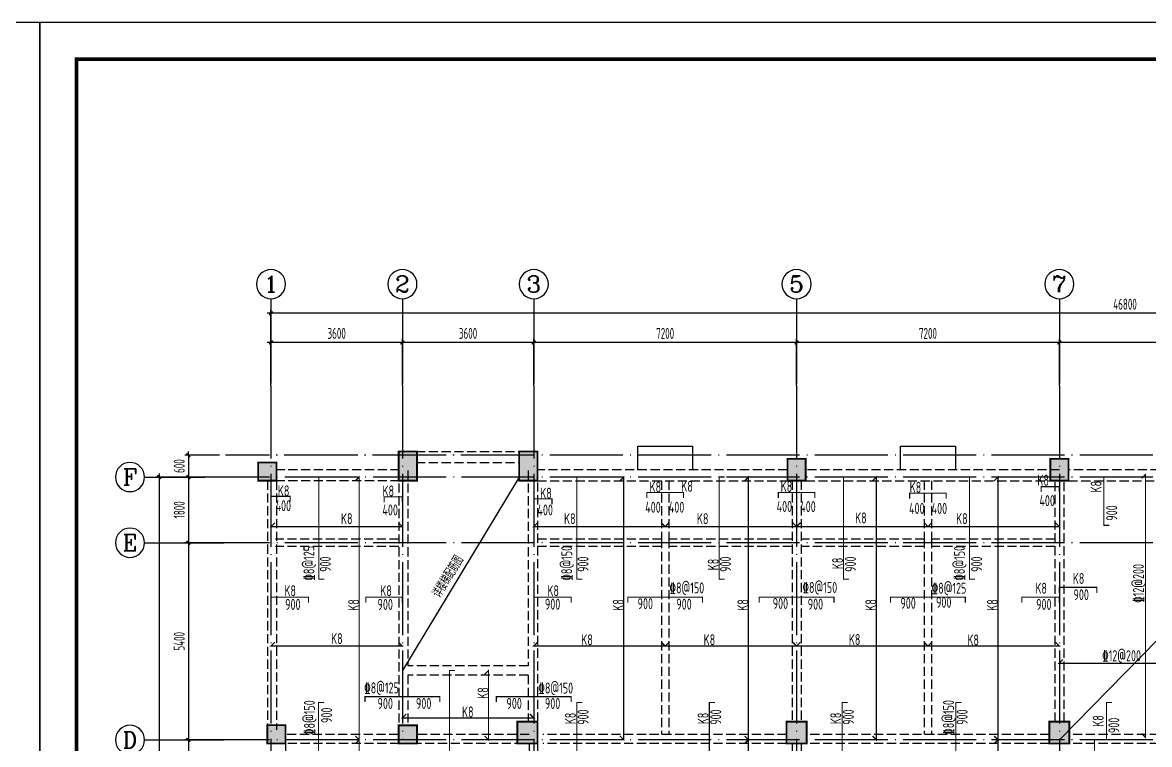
# Model space of a CAD drawing. Extents: x 127019 to 780419, y 327305 to 369305.
# Drawn here: x 542344 to 573220, y 349528 to 369305 of the extents above; entities that cross this region are included whole.
import ezdxf
from ezdxf.enums import TextEntityAlignment as Align

# ---------------------------------------------------------------- set-up
doc = ezdxf.new("R2010")
doc.units = 0
doc.header["$LTSCALE"] = 1000
doc.header["$MEASUREMENT"] = 0
for name, pattern in [('CONTINOUS', [0]), ('DASH', [0.35, 0.25, -0.1]), ('DOTE', [2.42, 2, -0.2, 0.02, -0.2])]:
    doc.linetypes.add(name, pattern=pattern)
doc.layers.get('0').update_dxf_attribs({"linetype": 'CONTINUOUS'})
doc.layers.get('Defpoints').update_dxf_attribs({"linetype": 'CONTINUOUS'})
for name, color, linetype in [('2106', 2, 'CONTINUOUS'), ('AXIS_TEXT', 7, 'CONTINUOUS'), ('COLU', 7, 'CONTINUOUS'), ('COLUMN', 7, 'CONTINUOUS'), ('DIM', 3, 'CONTINUOUS'), ('DOTE', 8, 'DOTE'), ('K-空调', 33, 'CONTINUOUS'), ('PUB_TITLE', 4, 'CONTINUOUS'), ('REIN', 1, 'CONTINUOUS'), ('TK', 6, 'CONTINUOUS'), ('板底筋', 24, 'CONTINUOUS'), ('板钢筋标', 7, 'CONTINUOUS'), ('柱涂实', 54, 'CONTINUOUS'), ('梁虚线', 4, 'DASH'), ('楼梯间', 7, 'CONTINUOUS')]:
    doc.layers.add(name, color=color, linetype=linetype)
doc.styles.add('COMPLEX', font='COMPLEX.shx')
doc.styles.add('TSSD_Dimension', font='gbxwxt.shx', dxfattribs={"width": 0.7, "bigfont": 'gbhzfs.shx'})
doc.styles.add('TSSD_Rein', font='tssdeng.shx', dxfattribs={"width": 0.6, "bigfont": 'gbhzfs.shx'})
doc.dimstyles.new('TSSD_100_100', dxfattribs={"dimtxt": 300, "dimasz": 100, "dimexe": 100, "dimexo": 250, "dimgap": 100, "dimtad": 1, "dimdec": 0, "dimzin": 0, "dimdsep": 46, "dimtxsty": 'TSSD_Dimension', "dimblk": 'ARCHTICK', "dimcen": 0, "dimdle": 100, "dimclrt": 7, "dimadec": 0, "dimazin": 0, "dimtfac": 1, "dimtdec": 0, "dimtix": 1, "dimtmove": 2, "dimatfit": 3, "dimfxl": 0, "dimtolj": 1, "dimtzin": 0, "dimarcsym": 0})

# ---------------------------------------------------------------- blocks, each defined once
blk = doc.blocks.new('_ArchTick')
at = {"color": 0, "linetype": 'ByBlock', "const_width": 0.4}
blk.add_lwpolyline([(-0.5, -0.5), (0.5, 0.5)], dxfattribs=at)
blk = doc.blocks.new('*D327')
at = {"layer": 'Defpoints', "color": 0, "transparency": 16777216}
for p in [(570752, 360539), (570752, 359114), (577952, 359114)]:
    blk.add_point(p, dxfattribs=at)
at = {"layer": 'DIM', "color": 0, "lineweight": -2, "transparency": 16777216}
for p, q in [((570752, 359364), (570752, 360639)), ((577952, 359364), (577952, 360639)), ((578052, 360539), (570652, 360539))]:
    blk.add_line(p, q, dxfattribs=at)
at = {"layer": 'DIM', "color": 0, "lineweight": -2, "transparency": 16777216, "xscale": 100, "yscale": 100, "zscale": 100, "rotation": 180}
blk.add_blockref('_ArchTick', (570752, 360539), dxfattribs=at)
at = {"layer": 'DIM', "color": 0, "lineweight": -2, "transparency": 16777216, "xscale": 100, "yscale": 100, "zscale": 100}
blk.add_blockref('_ArchTick', (577952, 360539), dxfattribs=at)
at = {"layer": 'DIM', "color": 7, "transparency": 16777216, "insert": (574352, 360789), "char_height": 300, "attachment_point": 5, "style": 'TSSD_Dimension'}
blk.add_mtext('\\A1;7200', dxfattribs=at)
blk = doc.blocks.new('_axiso')
blk.add_circle((0, 0), 0.5)
at = {"layer": 'AXIS_TEXT', "style": 'COMPLEX', "width": 1.041667}
blk.add_attdef('A', text='', height=0.56, dxfattribs=at).set_placement((-0.25, -0.28), (0.25, -0.28), align=Align.FIT)
blk = doc.blocks.new('*D328')
at = {"layer": 'Defpoints', "color": 0, "transparency": 16777216}
for p in [(548155, 349654), (546888, 347254), (548155, 347254)]:
    blk.add_point(p, dxfattribs=at)
at = {"layer": 'DIM', "color": 0, "lineweight": -2, "transparency": 16777216}
for p, q in [((547905, 349654), (546788, 349654)), ((546888, 349754), (546888, 347154)), ((547905, 347254), (546788, 347254))]:
    blk.add_line(p, q, dxfattribs=at)
at = {"layer": 'DIM', "color": 0, "lineweight": -2, "transparency": 16777216, "xscale": 100, "yscale": 100, "zscale": 100}
for p, rotation in [((546888, 349654), 90), ((546888, 347254), 270)]:
    blk.add_blockref('_ArchTick', p, dxfattribs=dict(at, rotation=rotation))
at = {"layer": 'DIM', "color": 7, "transparency": 16777216, "insert": (546638, 348454), "char_height": 300, "attachment_point": 5, "rotation": 90, "style": 'TSSD_Dimension'}
blk.add_mtext('\\A1;2400', dxfattribs=at)
blk = doc.blocks.new('*D331')
at = {"layer": 'Defpoints', "color": 0, "transparency": 16777216}
for p in [(548155, 356854), (546888, 355054), (548155, 355054)]:
    blk.add_point(p, dxfattribs=at)
at = {"layer": 'DIM', "color": 0, "lineweight": -2, "transparency": 16777216}
for p, q in [((546888, 356954), (546888, 354954)), ((547905, 356854), (546788, 356854)), ((547905, 355054), (546788, 355054))]:
    blk.add_line(p, q, dxfattribs=at)
at = {"layer": 'DIM', "color": 0, "lineweight": -2, "transparency": 16777216, "xscale": 100, "yscale": 100, "zscale": 100}
for p, rotation in [((546888, 356854), 90), ((546888, 355054), 270)]:
    blk.add_blockref('_ArchTick', p, dxfattribs=dict(at, rotation=rotation))
at = {"layer": 'DIM', "color": 7, "transparency": 16777216, "insert": (546638, 355954), "char_height": 300, "attachment_point": 5, "rotation": 90, "style": 'TSSD_Dimension'}
blk.add_mtext('\\A1;1800', dxfattribs=at)
blk = doc.blocks.new('*D332')
at = {"layer": 'Defpoints', "color": 0, "transparency": 16777216}
for p in [(548155, 355054), (546888, 349654), (548155, 349654)]:
    blk.add_point(p, dxfattribs=at)
at = {"layer": 'DIM', "color": 0, "lineweight": -2, "transparency": 16777216}
for p, q in [((546888, 355154), (546888, 349554)), ((547905, 355054), (546788, 355054)), ((547905, 349654), (546788, 349654))]:
    blk.add_line(p, q, dxfattribs=at)
at = {"layer": 'DIM', "color": 0, "lineweight": -2, "transparency": 16777216, "xscale": 100, "yscale": 100, "zscale": 100}
for p, rotation in [((546888, 355054), 90), ((546888, 349654), 270)]:
    blk.add_blockref('_ArchTick', p, dxfattribs=dict(at, rotation=rotation))
at = {"layer": 'DIM', "color": 7, "transparency": 16777216, "insert": (546638, 352354), "char_height": 300, "attachment_point": 5, "rotation": 90, "style": 'TSSD_Dimension'}
blk.add_mtext('\\A1;5400', dxfattribs=at)
blk = doc.blocks.new('*D333')
at = {"layer": 'Defpoints', "color": 0, "transparency": 16777216}
for p in [(548155, 356854), (546088, 340054), (548155, 340054)]:
    blk.add_point(p, dxfattribs=at)
at = {"layer": 'DIM', "color": 0, "lineweight": -2, "transparency": 16777216}
for p, q in [((546088, 356954), (546088, 339954)), ((547905, 356854), (545988, 356854)), ((547905, 340054), (545988, 340054))]:
    blk.add_line(p, q, dxfattribs=at)
at = {"layer": 'DIM', "color": 0, "lineweight": -2, "transparency": 16777216, "xscale": 100, "yscale": 100, "zscale": 100}
for p, rotation in [((546088, 356854), 90), ((546088, 340054), 270)]:
    blk.add_blockref('_ArchTick', p, dxfattribs=dict(at, rotation=rotation))
at = {"layer": 'DIM', "color": 7, "transparency": 16777216, "insert": (545838, 348454), "char_height": 300, "attachment_point": 5, "rotation": 90, "style": 'TSSD_Dimension'}
blk.add_mtext('\\A1;16800', dxfattribs=at)
blk = doc.blocks.new('*D337')
at = {"layer": 'Defpoints', "color": 0, "transparency": 16777216}
for p in [(563551, 360539), (563551, 359114), (570751, 359114)]:
    blk.add_point(p, dxfattribs=at)
at = {"layer": 'DIM', "color": 0, "lineweight": -2, "transparency": 16777216}
for p, q in [((563551, 359364), (563551, 360639)), ((570751, 359364), (570751, 360639)), ((570851, 360539), (563451, 360539))]:
    blk.add_line(p, q, dxfattribs=at)
at = {"layer": 'DIM', "color": 0, "lineweight": -2, "transparency": 16777216, "xscale": 100, "yscale": 100, "zscale": 100, "rotation": 180}
blk.add_blockref('_ArchTick', (563551, 360539), dxfattribs=at)
at = {"layer": 'DIM', "color": 0, "lineweight": -2, "transparency": 16777216, "xscale": 100, "yscale": 100, "zscale": 100}
blk.add_blockref('_ArchTick', (570751, 360539), dxfattribs=at)
at = {"layer": 'DIM', "color": 7, "transparency": 16777216, "insert": (567151, 360789), "char_height": 300, "attachment_point": 5, "style": 'TSSD_Dimension'}
blk.add_mtext('\\A1;7200', dxfattribs=at)
blk = doc.blocks.new('*D338')
at = {"layer": 'Defpoints', "color": 0, "transparency": 16777216}
for p in [(556351, 360539), (556351, 359114), (563551, 359114)]:
    blk.add_point(p, dxfattribs=at)
at = {"layer": 'DIM', "color": 0, "lineweight": -2, "transparency": 16777216}
for p, q in [((556351, 359364), (556351, 360639)), ((563551, 359364), (563551, 360639)), ((563651, 360539), (556251, 360539))]:
    blk.add_line(p, q, dxfattribs=at)
at = {"layer": 'DIM', "color": 0, "lineweight": -2, "transparency": 16777216, "xscale": 100, "yscale": 100, "zscale": 100, "rotation": 180}
blk.add_blockref('_ArchTick', (556351, 360539), dxfattribs=at)
at = {"layer": 'DIM', "color": 0, "lineweight": -2, "transparency": 16777216, "xscale": 100, "yscale": 100, "zscale": 100}
blk.add_blockref('_ArchTick', (563551, 360539), dxfattribs=at)
at = {"layer": 'DIM', "color": 7, "transparency": 16777216, "insert": (559951, 360789), "char_height": 300, "attachment_point": 5, "style": 'TSSD_Dimension'}
blk.add_mtext('\\A1;7200', dxfattribs=at)
blk = doc.blocks.new('*D339')
at = {"layer": 'Defpoints', "color": 0, "transparency": 16777216}
for p in [(552751, 360539), (552751, 359114), (556351, 359114)]:
    blk.add_point(p, dxfattribs=at)
at = {"layer": 'DIM', "color": 0, "lineweight": -2, "transparency": 16777216}
for p, q in [((552751, 359364), (552751, 360639)), ((556351, 359364), (556351, 360639)), ((556451, 360539), (552651, 360539))]:
    blk.add_line(p, q, dxfattribs=at)
at = {"layer": 'DIM', "color": 0, "lineweight": -2, "transparency": 16777216, "xscale": 100, "yscale": 100, "zscale": 100, "rotation": 180}
blk.add_blockref('_ArchTick', (552751, 360539), dxfattribs=at)
at = {"layer": 'DIM', "color": 0, "lineweight": -2, "transparency": 16777216, "xscale": 100, "yscale": 100, "zscale": 100}
blk.add_blockref('_ArchTick', (556351, 360539), dxfattribs=at)
at = {"layer": 'DIM', "color": 7, "transparency": 16777216, "insert": (554551, 360789), "char_height": 300, "attachment_point": 5, "style": 'TSSD_Dimension'}
blk.add_mtext('\\A1;3600', dxfattribs=at)
blk = doc.blocks.new('*D340')
at = {"layer": 'Defpoints', "color": 0, "transparency": 16777216}
for p in [(549151, 360539), (549151, 359114), (552751, 359114)]:
    blk.add_point(p, dxfattribs=at)
at = {"layer": 'DIM', "color": 0, "lineweight": -2, "transparency": 16777216}
for p, q in [((549151, 359364), (549151, 360639)), ((552751, 359364), (552751, 360639)), ((552851, 360539), (549051, 360539))]:
    blk.add_line(p, q, dxfattribs=at)
at = {"layer": 'DIM', "color": 0, "lineweight": -2, "transparency": 16777216, "xscale": 100, "yscale": 100, "zscale": 100, "rotation": 180}
blk.add_blockref('_ArchTick', (549151, 360539), dxfattribs=at)
at = {"layer": 'DIM', "color": 0, "lineweight": -2, "transparency": 16777216, "xscale": 100, "yscale": 100, "zscale": 100}
blk.add_blockref('_ArchTick', (552751, 360539), dxfattribs=at)
at = {"layer": 'DIM', "color": 7, "transparency": 16777216, "insert": (550951, 360789), "char_height": 300, "attachment_point": 5, "style": 'TSSD_Dimension'}
blk.add_mtext('\\A1;3600', dxfattribs=at)
blk = doc.blocks.new('*D341')
at = {"layer": 'Defpoints', "color": 0, "transparency": 16777216}
for p in [(549151, 361339), (549151, 359114), (595951, 359114)]:
    blk.add_point(p, dxfattribs=at)
at = {"layer": 'DIM', "color": 0, "lineweight": -2, "transparency": 16777216}
for p, q in [((596051, 361339), (549051, 361339)), ((549151, 359364), (549151, 361439)), ((595951, 359364), (595951, 361439))]:
    blk.add_line(p, q, dxfattribs=at)
at = {"layer": 'DIM', "color": 0, "lineweight": -2, "transparency": 16777216, "xscale": 100, "yscale": 100, "zscale": 100}
for p, rotation in [((549151, 361339), 179.9999999999991), ((595951, 361339), 359.9999999999991)]:
    blk.add_blockref('_ArchTick', p, dxfattribs=dict(at, rotation=rotation))
at = {"layer": 'DIM', "color": 7, "transparency": 16777216, "insert": (572551, 361589), "char_height": 300, "attachment_point": 5, "style": 'TSSD_Dimension'}
blk.add_mtext('\\A1;46800', dxfattribs=at)
blk = doc.blocks.new('*D349')
at = {"layer": 'Defpoints', "color": 0, "transparency": 16777216}
for p in [(547989, 357454), (546888, 356854), (547989, 356854)]:
    blk.add_point(p, dxfattribs=at)
at = {"layer": 'DIM', "color": 0, "lineweight": -2, "transparency": 16777216}
for p, q in [((546888, 357454), (546888, 357554)), ((547739, 357454), (546788, 357454)), ((546888, 357454), (546888, 356854)), ((547739, 356854), (546788, 356854)), ((546888, 356854), (546888, 356754))]:
    blk.add_line(p, q, dxfattribs=at)
at = {"layer": 'DIM', "color": 0, "lineweight": -2, "transparency": 16777216, "xscale": 100, "yscale": 100, "zscale": 100}
for p, rotation in [((546888, 357454), 270), ((546888, 356854), 90)]:
    blk.add_blockref('_ArchTick', p, dxfattribs=dict(at, rotation=rotation))
at = {"layer": 'DIM', "color": 7, "transparency": 16777216, "insert": (546638, 357154), "char_height": 300, "attachment_point": 5, "rotation": 90, "style": 'TSSD_Dimension'}
blk.add_mtext('\\A1;600', dxfattribs=at)
blk = doc.blocks.new('_FZHK')
blk.add_lwpolyline([(-0.5, -0.5), (0.5, -0.5), (0.5, 0.5), (-0.5, 0.5)], close=True)
blk = doc.blocks.new('A$C5E704440')
at = {"layer": '2106', "color": 8}
for points in [[(4000, 700), (3500, 700), (4000, -100), (3500, -100)], [(7300, 700), (6800, 700), (7300, -100), (6800, -100)], [(150, 400), (-350, 400), (150, -100), (-350, -100)], [(14650, 500), (14150, 500), (14650, -100), (14150, -100)], [(21850, 500), (21350, 500), (21850, -100), (21350, -100)], [(7300, -6700), (6750, -6700), (7300, -7300), (6750, -7300)], [(14675, -6700), (14125, -6700), (14675, -7300), (14125, -7300)], [(21875, -6700), (21325, -6700), (21875, -7300), (21325, -7300)], [(400, -6800), (-100, -6800), (400, -7300), (-100, -7300)], [(4000, -6800), (3500, -6800), (4000, -7300), (3500, -7300)]]:
    blk.add_solid(points, dxfattribs=at)
at = {"layer": 'COLUMN'}
for points in [[(4000, 700), (3500, 700), (3500, -100), (4000, -100)], [(6800, 700), (7300, 700), (7300, -100), (6800, -100)], [(14150, -100), (14650, -100), (14650, 500), (14150, 500)], [(21350, -100), (21850, -100), (21850, 500), (21350, 500)], [(6750, -6700), (7300, -6700), (7300, -7300), (6750, -7300)], [(14675, -6700), (14125, -6700), (14125, -7300), (14675, -7300)], [(21325, -7300), (21875, -7300), (21875, -6700), (21325, -6700)], [(-100, -6800), (400, -6800), (400, -7300), (-100, -7300)], [(4000, -6800), (3500, -6800), (3500, -7300), (4000, -7300)], [(3500, -6800), (4000, -6800), (4000, -7300), (3500, -7300)]]:
    blk.add_lwpolyline(points, close=True, dxfattribs=at)
at = {"layer": 'COLUMN', "xscale": 500, "yscale": 500, "zscale": 500}
blk.add_blockref('_FZHK', (-100, 150), dxfattribs=at)
blk = doc.blocks.new('A$C3F5563CA')
at = {"layer": 'K-空调'}
for points in [[(-36750, 17000), (-36750, 17650), (-35250, 17650), (-35250, 17000)], [(-29550, 17000), (-29550, 17650), (-28050, 17650), (-28050, 17000)]]:
    blk.add_lwpolyline(points, dxfattribs=at)

msp = doc.modelspace()

# ---------------------------------------------------------------- linework, layer by layer
at = {"layer": 'COLU'}
for p, q in [((553151.2, 357553.6), (553151.2, 356753.6)), ((556451.2, 357553.6), (556451.2, 356753.6))]:
    msp.add_line(p, q, dxfattribs=at)
at = {"layer": 'COLU', "const_width": 50}
for points in [[(552651.2, 357553.6), (553151.2, 357553.6), (553151.2, 356753.6), (552651.2, 356753.6)], [(555951.2, 357553.6), (556451.2, 357553.6), (556451.2, 356753.6), (555951.2, 356753.6)], [(548801.2, 357253.3), (549301.2, 357253.3), (549301.2, 356753.3), (548801.2, 356753.3)], [(548801.2, 357253.3), (549301.2, 357253.3), (549301.2, 356753.3), (548801.2, 356753.3)], [(563301.2, 357353.6), (563801.2, 357353.6), (563801.2, 356753.6), (563301.2, 356753.6)], [(570502.2, 357353.6), (571002.2, 357353.6), (571002.2, 356753.6), (570502.2, 356753.6)], [(555901.2, 350153.6), (556451.2, 350153.6), (556451.2, 349553.6), (555901.2, 349553.6)], [(563276.2, 350153.6), (563826.2, 350153.6), (563826.2, 349553.6), (563276.2, 349553.6)], [(570476.2, 350153.6), (571026.2, 350153.6), (571026.2, 349553.6), (570476.2, 349553.6)], [(549050.8, 350053.9), (549550.8, 350053.9), (549550.8, 349553.9), (549050.8, 349553.9)], [(552651.2, 350053.1), (553151.2, 350053.1), (553151.2, 349553.1), (552651.2, 349553.1)], [(552651.2, 350053.1), (553151.2, 350053.1), (553151.2, 349553.1), (552651.2, 349553.1)]]:
    msp.add_lwpolyline(points, close=True, dxfattribs=at)
msp.add_lwpolyline([(549050.8, 349553.9), (549050.8, 350053.9), (549550.8, 350053.9), (549550.8, 349553.9), (549300.8, 349553.9)], dxfattribs=at)
at = {"layer": 'DIM'}
for p, q in [((549151.2, 361738.8), (549151.2, 359413.8)), ((552751.2, 361738.8), (552751.2, 359413.8)), ((556351.2, 361738.8), (556351.2, 359413.8)), ((563551.2, 361738.8), (563551.2, 359413.8)), ((570751.2, 361738.8), (570751.2, 359413.8)), ((545688.3, 356853.6), (547338.6, 356853.6)), ((545688.3, 355053.6), (547854.9, 355053.6)), ((545688.3, 349653.6), (547854.9, 349653.6))]:
    msp.add_line(p, q, dxfattribs=at)
at = {"layer": 'DOTE'}
for p, q in [((549151.2, 359363.8), (549151.2, 337543.4)), ((552751.2, 359363.8), (552751.2, 349653.6)), ((556351.2, 359363.8), (556351.2, 337543.4)), ((563551.2, 359363.8), (563551.2, 337543.4)), ((570751.2, 359363.8), (570751.2, 337543.4)), ((597508.5, 357453.6), (547904.9, 357453.6)), ((556351.2, 357453.6), (547904.9, 357453.6)), ((597508.5, 356853.6), (547904.9, 356853.6)), ((597508.5, 355053.6), (547904.9, 355053.6)), ((597508.5, 349653.6), (547904.9, 349653.6))]:
    msp.add_line(p, q, dxfattribs=at)
at = {"layer": 'PUB_TITLE'}
for points in [[(483419.2, 327305.3), (542819.2, 327305.3), (542819.2, 369305.3), (483419.2, 369305.3)], [(542819.2, 327305.3), (602219.2, 327305.3), (602219.2, 369305.3), (542819.2, 369305.3)]]:
    msp.add_lwpolyline(points, close=True, dxfattribs=at)
at = {"layer": 'PUB_TITLE', "const_width": 100}
msp.add_lwpolyline([(543819.2, 328305.3), (601219.2, 328305.3), (601219.2, 368305.3), (543819.2, 368305.3)], close=True, dxfattribs=at)
at = {"layer": 'REIN', "const_width": 30}
for points in [[(550615.3, 356853.6), (550465.3, 356853.6), (550465.3, 354054.6), (550615.3, 354054.6)], [(557678.1, 356853.6), (557528.1, 356853.6), (557528.1, 354054.6), (557678.1, 354054.6)], [(561579.1, 356853.6), (561429.1, 356853.6), (561429.1, 354054.6), (561579.1, 354054.6)], [(564987.2, 356853.6), (564837.2, 356853.6), (564837.2, 354054.6), (564987.2, 354054.6)], [(568440.8, 356853.6), (568290.8, 356853.6), (568290.8, 354054.6), (568440.8, 354054.6)], [(572121.2, 356853.6), (571971.2, 356853.6), (571971.2, 355529.6), (572121.2, 355529.6)], [(549676.2, 356175.7), (549676.2, 356325.7), (549151.2, 356325.7), (549151.2, 356175.7)], [(552751.2, 356162.8), (552751.2, 356312.8), (552251.2, 356312.8), (552251.2, 356162.8)], [(560451.2, 356279.7), (560451.2, 356429.7), (559451.2, 356429.7), (559451.2, 356279.7)], [(564051.2, 356281.4), (564051.2, 356431.4), (563051.2, 356431.4), (563051.2, 356281.4)], [(567651.2, 356260.7), (567651.2, 356410.7), (566651.2, 356410.7), (566651.2, 356260.7)], [(570751.2, 356440.5), (570751.2, 356590.5), (570251.2, 356590.5), (570251.2, 356440.5)], [(556851.2, 356109.8), (556851.2, 356259.8), (556351.2, 356259.8), (556351.2, 356109.8)], [(571776.2, 353681.3), (571776.2, 353831.3), (570751.2, 353831.3), (570751.2, 353681.3)], [(550176.2, 353414.2), (550176.2, 353564.2), (549151.2, 353564.2), (549151.2, 353414.2)], [(552751.2, 353414.2), (552751.2, 353564.2), (551751.2, 353564.2), (551751.2, 353414.2)], [(557376.2, 353410.4), (557376.2, 353560.4), (556351.2, 353560.4), (556351.2, 353410.4)], [(560976.2, 353414.2), (560976.2, 353564.2), (558926.2, 353564.2), (558926.2, 353414.2)], [(564576.2, 353414.2), (564576.2, 353564.2), (562526.2, 353564.2), (562526.2, 353414.2)], [(568176.2, 353414.2), (568176.2, 353564.2), (566126.2, 353564.2), (566126.2, 353414.2)], [(570751.2, 353414.2), (570751.2, 353564.2), (569726.2, 353564.2), (569726.2, 353414.2)], [(554192.1, 351554.6), (554042.1, 351554.6), (554042.1, 346229.6), (554192.1, 346229.6)], [(553776.2, 350688.1), (553776.2, 350838.1), (551726.2, 350838.1), (551726.2, 350688.1)], [(557376.2, 350688.1), (557376.2, 350838.1), (555326.2, 350838.1), (555326.2, 350688.1)], [(550601.5, 350679.6), (550451.5, 350679.6), (550451.5, 346229.6), (550601.5, 346229.6)], [(557678.1, 350679.6), (557528.1, 350679.6), (557528.1, 346229.6), (557678.1, 346229.6)], [(561312.1, 350679.6), (561162.1, 350679.6), (561162.1, 346229.6), (561312.1, 346229.6)], [(564947.6, 350679.6), (564797.6, 350679.6), (564797.6, 346229.6), (564947.6, 346229.6)], [(568063, 350679.6), (567913, 350679.6), (567913, 348629.6), (568063, 348629.6)], [(572191.5, 350679.6), (572041.5, 350679.6), (572041.5, 349654.6), (572191.5, 349654.6)], [(571864.8, 349654.6), (571714.8, 349654.6), (571714.8, 348929.6), (571864.8, 348929.6)]]:
    msp.add_lwpolyline(points, dxfattribs=at)
at = {"layer": 'TK', "color": 7, "linetype": 'CONTINOUS'}
msp.add_line((555951.2, 356853.6), (552751.2, 351553.6), dxfattribs=at)
at = {"layer": 'TK', "color": 7}
msp.add_line((577702.2, 356753.6), (570751.2, 349653.6), dxfattribs=at)
at = {"layer": '板底筋', "const_width": 35}
for points in [[(573005.1, 349830.7), (573111.2, 349724.6), (573111.2, 356923.6), (573005.1, 356817.5)], [(551460.7, 349760.7), (551566.7, 349654.6), (551566.7, 356853.6), (551460.7, 356747.5)], [(558711.4, 349760.7), (558817.5, 349654.6), (558817.5, 356853.6), (558711.4, 356747.5)], [(562125.5, 349760.7), (562231.6, 349654.6), (562231.6, 356853.6), (562125.5, 356747.5)], [(565631.6, 349760.7), (565737.6, 349654.6), (565737.6, 356853.6), (565631.6, 356747.5)], [(568962.6, 349760.7), (569068.7, 349654.6), (569068.7, 356853.6), (568962.6, 356747.5)], [(549257.3, 355601.4), (549151.2, 355495.3), (552751.2, 355495.3), (552645.1, 355601.4)], [(556457.3, 355601.4), (556351.2, 355495.3), (559951.2, 355495.3), (559845.1, 355601.4)], [(560057.3, 355601.4), (559951.2, 355495.3), (563551.2, 355495.3), (563445.1, 355601.4)], [(563657.3, 355601.4), (563551.2, 355495.3), (567151.2, 355495.3), (567045.1, 355601.4)], [(567257.3, 355601.4), (567151.2, 355495.3), (570751.2, 355495.3), (570645.1, 355601.4)], [(549257.3, 352329.1), (549151.2, 352223), (552751.2, 352223), (552645.1, 352329.1)], [(556457.3, 352329.1), (556351.2, 352223), (559951.2, 352223), (559845.1, 352329.1)], [(560057.3, 352329.1), (559951.2, 352223), (563551.2, 352223), (563445.1, 352329.1)], [(563657.3, 352329.1), (563551.2, 352223), (567151.2, 352223), (567045.1, 352329.1)], [(567257.3, 352329.1), (567151.2, 352223), (570751.2, 352223), (570645.1, 352329.1)], [(570847.2, 351857.2), (570741.2, 351751.2), (574341.2, 351751.2), (574235.1, 351857.2)], [(555005.1, 349760.7), (555111.2, 349654.6), (555111.2, 351554.6), (555005.1, 351448.5)], [(552857.3, 350361.2), (552751.2, 350255.2), (556351.2, 350255.2), (556245.1, 350361.2)], [(551460.7, 347360.7), (551566.7, 347254.6), (551566.7, 349654.6), (551460.7, 349548.5)], [(562125.5, 347360.7), (562231.6, 347254.6), (562231.6, 349654.6), (562125.5, 349548.5)], [(568962.6, 347360.7), (569068.7, 347254.6), (569068.7, 349654.6), (568962.6, 349548.5)]]:
    msp.add_lwpolyline(points, dxfattribs=at)
at = {"layer": '梁虚线'}
for p, q in [((553126.2, 357553.6), (555951.2, 357553.6)), ((553126.2, 357253.6), (555951.2, 357253.6)), ((552676.2, 357053.6), (549301.2, 357053.6)), ((552651.2, 357028.6), (552651.2, 350028.6)), ((552901.2, 357028.6), (552901.2, 351678.6)), ((556201.2, 357028.6), (556201.2, 351678.6)), ((563300.9, 357053.6), (556447.2, 357053.6)), ((556451.2, 357053.6), (556451.2, 350153.6)), ((570751.2, 357053.6), (563800.9, 357053.6)), ((577701.2, 357053.6), (571001.2, 357053.6)), ((549051.2, 356753.6), (549051.2, 350053.6)), ((552676.2, 356753.6), (549301.2, 356753.6)), ((549301.2, 356753.3), (549301.2, 349928.6)), ((556447.2, 356753.6), (563300.9, 356753.6)), ((559851.2, 356753.6), (559851.2, 355153.6)), ((560051.2, 356753.6), (560051.2, 355153.6)), ((563426.2, 356753.6), (563426.2, 350153.6)), ((563676.2, 356753.6), (563676.2, 350153.6)), ((563800.9, 356753.6), (570500.9, 356753.6)), ((567051.2, 356753.6), (567051.2, 355153.6)), ((567251.2, 356753.6), (567251.2, 355153.6)), ((570626.2, 356713.4), (570626.2, 354953.6)), ((570876.2, 356713.4), (570876.2, 354953.6)), ((571000.9, 356753.6), (577701.2, 356753.6)), ((552651.2, 355153.6), (549276.2, 355153.6)), ((559851.2, 355153.6), (556451.2, 355153.6)), ((559851.2, 355153.6), (559851.2, 349803.6)), ((563426.2, 355153.6), (560051.2, 355153.6)), ((560051.2, 355153.6), (560051.2, 349803.6)), ((567051.2, 355153.6), (563676.2, 355153.6)), ((567051.2, 355153.6), (567051.2, 349803.6)), ((570626.2, 355153.6), (567251.2, 355153.6)), ((567251.2, 355153.6), (567251.2, 349803.6)), ((552651.2, 354953.6), (549276.2, 354953.6)), ((559851.2, 354953.6), (556451.2, 354953.6)), ((563426.2, 354953.6), (560051.2, 354953.6)), ((567051.2, 354953.6), (563676.2, 354953.6)), ((570626.2, 354953.6), (567251.2, 354953.6)), ((570626.2, 354953.6), (570626.2, 350078.6)), ((570876.2, 354953.6), (570876.2, 350078.6)), ((556201.2, 351678.6), (552901.2, 351678.6)), ((556201.2, 351428.6), (552901.2, 351428.6)), ((552901.2, 351428.6), (552901.2, 350061.1)), ((556201.2, 351428.6), (556201.2, 350153.6)), ((552663.7, 349553.6), (549276.2, 349553.6)), ((552642.3, 349803.6), (549505.8, 349803.6)), ((549550.8, 349528.6), (549550.8, 347353.6)), ((556076.2, 349553.6), (553001.2, 349553.6)), ((556226.2, 349803.6), (553151.2, 349803.6)), ((556226.2, 349528.6), (556226.2, 347353.6)), ((556451.2, 349553.6), (556451.2, 347353.6)), ((563276.2, 349803.6), (556600.9, 349803.6)), ((563276.2, 349553.6), (556600.9, 349553.6)), ((563426.2, 349528.6), (563426.2, 347378.6)), ((563676.2, 349528.6), (563676.2, 347378.6)), ((570476.2, 349803.6), (563819.2, 349803.6)), ((570476.2, 349553.6), (563819.2, 349553.6)), ((577676.2, 349803.6), (571026.2, 349803.6)), ((577676.2, 349553.6), (571026.2, 349553.6))]:
    msp.add_line(p, q, dxfattribs=at)

# ---------------------------------------------------------------- block references
at = {"layer": 'DIM'}
ref = msp.add_blockref('_axiso', (549151.2, 362138.8), dxfattribs=dict(at, xscale=-800, yscale=800, zscale=800, rotation=180))
ref.add_attrib('A', '1', dxfattribs={"layer": 'AXIS_TEXT', "height": 448, "style": 'COMPLEX', "width": 2.083333}).set_placement((548951.2, 361914.8), (549351.2, 361914.8), align=Align.FIT)
ref = msp.add_blockref('_axiso', (552751.2, 362138.8), dxfattribs=dict(at, xscale=-800, yscale=800, zscale=800, rotation=180))
ref.add_attrib('A', '2', dxfattribs={"layer": 'AXIS_TEXT', "height": 448, "style": 'COMPLEX', "width": 1.339286}).set_placement((552551.2, 361914.8), (552951.2, 361914.8), align=Align.FIT)
ref = msp.add_blockref('_axiso', (556351.2, 362138.8), dxfattribs=dict(at, xscale=-800, yscale=800, zscale=800, rotation=180))
ref.add_attrib('A', '3', dxfattribs={"layer": 'AXIS_TEXT', "height": 448, "style": 'COMPLEX', "width": 1.339286}).set_placement((556151.2, 361914.8), (556551.2, 361914.8), align=Align.FIT)
ref = msp.add_blockref('_axiso', (563551.2, 362138.8), dxfattribs=dict(at, xscale=-800, yscale=800, zscale=800, rotation=180))
ref.add_attrib('A', '5', dxfattribs={"layer": 'AXIS_TEXT', "height": 448, "style": 'COMPLEX', "width": 1.339286}).set_placement((563351.2, 361914.8), (563751.2, 361914.8), align=Align.FIT)
ref = msp.add_blockref('_axiso', (570751.2, 362138.8), dxfattribs=dict(at, xscale=-800, yscale=800, zscale=800, rotation=180))
ref.add_attrib('A', '7', dxfattribs={"layer": 'AXIS_TEXT', "height": 448, "style": 'COMPLEX', "width": 1.339286}).set_placement((570551.2, 361914.8), (570951.2, 361914.8), align=Align.FIT)
at = {"layer": 'DIM', "linetype": 'CONTINOUS'}
msp.add_blockref('A$C3F5563CA', (595951.2, 340053.6), dxfattribs=at)
at = {"layer": 'DIM'}
ref = msp.add_blockref('_axiso', (545288.3, 356853.6), dxfattribs=dict(at, xscale=-800, yscale=800, zscale=800))
ref.add_attrib('A', 'F', dxfattribs={"layer": 'AXIS_TEXT', "height": 448, "style": 'COMPLEX', "width": 1.171875}).set_placement((545088.3, 356629.6), (545488.3, 356629.6), align=Align.FIT)
ref = msp.add_blockref('_axiso', (545288.3, 355053.6), dxfattribs=dict(at, xscale=-800, yscale=800, zscale=800))
ref.add_attrib('A', 'E', dxfattribs={"layer": 'AXIS_TEXT', "height": 448, "style": 'COMPLEX', "width": 1.171875}).set_placement((545088.3, 354829.6), (545488.3, 354829.6), align=Align.FIT)
ref = msp.add_blockref('_axiso', (545288.3, 349653.6), dxfattribs=dict(at, xscale=-800, yscale=800, zscale=800))
ref.add_attrib('A', 'D', dxfattribs={"layer": 'AXIS_TEXT', "height": 448, "style": 'COMPLEX', "width": 1.102941}).set_placement((545088.3, 349429.6), (545488.3, 349429.6), align=Align.FIT)
at = {"layer": '柱涂实', "color": 7, "linetype": 'CONTINOUS'}
msp.add_blockref('A$C5E704440', (549151.2, 356853.6), dxfattribs=at)

# ---------------------------------------------------------------- texts
at = {"layer": '板钢筋标', "style": 'TSSD_Rein', "width": 0.7}
for s, p in [('K8', (549339, 356325.7)), ('K8', (552206.9, 356322.5)), ('K8', (559523.3, 356429.7)), ('K8', (560392.4, 356449.4)), ('K8', (563115.6, 356444.9)), ('K8', (566651.2, 356424.1)), ('K8', (570149, 356616.2)), ('K8', (556528.7, 356259.8)), ('400', (570204, 356058.1)), ('400', (549276.2, 355919.1)), ('400', (552204, 355802.5)), ('400', (556451.3, 355802.2)), ('400', (559404, 355876.2)), ('400', (560051.2, 355876.2)), ('400', (563004, 355897.7)), ('400', (563651.2, 355894.1)), ('400', (566632.2, 355842.6)), ('400', (567251.2, 355842.6)), ('K8', (551068.7, 355563.8)), ('K8', (557180.5, 355562.1)), ('K8', (560820.4, 355560.8)), ('K8', (565155, 355583.2)), ('K8', (567922, 355563.8)), ('K8', (571119.5, 353925.1)), ('K8', (549519.5, 353588.1)), ('K8', (552145, 353588.1)), ('K8', (556724.6, 353588.1)), ('%%1328@150', (560068.9, 353666.8)), ('%%1328@150', (563711.8, 353677.5)), ('%%1328@125', (567251.2, 353658.2)), ('K8', (570094.5, 353658)), ('900', (559196.2, 353235.9)), ('900', (562897.2, 353240.1)), ('900', (566396.2, 353247)), ('900', (567372.7, 353272.1)), ('900', (571139.1, 353480.5)), ('900', (549539.1, 353213.4)), ('900', (552070.4, 353213.4)), ('900', (556656.2, 353221.1)), ('900', (560256.2, 353221.1)), ('900', (563856.2, 353221.1)), ('900', (570114.1, 353213.4)), ('K8', (550798.2, 352276.8)), ('K8', (557652.8, 352245.3)), ('K8', (561005.3, 352245.3)), ('K8', (564983.1, 352252.2)), ('K8', (568232.2, 352239.5)), ('K8', (568232.2, 352239.5)), ('%%13212@200', (571922.5, 351808)), ('%%1328@125', (551703, 350927.1)), ('%%1328@150', (556476.2, 350921.7)), ('900', (552070.4, 350500.6)), ('900', (553123.9, 350500.6)), ('900', (555602.9, 350500.6)), ('900', (556656.4, 350500.6)), ('K8', (554385.3, 350268.2))]:
    msp.add_text(s, height=300, dxfattribs=at).set_placement(p)
for s, p in [('K8', (571908.4, 356430.4)), ('900', (572336.6, 355656.5)), ('%%1328@125', (550341, 354015)), ('%%1328@150', (557403.7, 354015)), ('%%1328@150', (568163.6, 354013.9)), ('900', (550789.5, 354254.5)), ('900', (557852.3, 354254.5)), ('K8', (561417.8, 354298.4)), ('900', (561753.3, 354254.5)), ('K8', (564825.9, 354329.5)), ('900', (565179.1, 354254.5)), ('900', (568632.6, 354254.5)), ('%%13212@200', (573068, 353405.5)), ('K8', (551566.7, 353190.3)), ('K8', (558817.5, 353190.3)), ('K8', (562231.6, 353190.3)), ('K8', (565737.6, 353190.3)), ('K8', (569068.7, 353190.3)), ('K8', (555111.2, 350778.4)), ('%%1328@150', (550354.4, 349785.4)), ('900', (550824.5, 350115.1)), ('900', (557852.9, 350065.6)), ('900', (561486.8, 350065.6)), ('900', (565122.3, 350065.6)), ('%%1328@150', (567864.2, 349792.1)), ('900', (568237.7, 350065.6)), ('K8', (557506, 350082.2)), ('K8', (561139.9, 350082.2)), ('K8', (564775.4, 350082.2)), ('K8', (571966, 350012.9)), ('900', (572394.2, 349838.9))]:
    msp.add_text(s, height=300, rotation=90, dxfattribs=at).set_placement(p)
at = {"layer": '楼梯间', "style": 'TSSD_Rein', "width": 0.7}
msp.add_text('详楼梯配筋图', height=300, rotation=58.2883, dxfattribs=at).set_placement((553790.6, 353517.4))

# ---------------------------------------------------------------- dimensions: what is measured, and where the dimension line sits
at = {"layer": 'DIM'}
for p1, p2, distance, picture, middle in [((595951.2, 359113.8), (549151.2, 359113.8), -2225, '*D341', (572551.2, 361588.8)), ((547988.9, 357453.6), (547988.9, 356853.6), -1100.6, '*D349', (546638.3, 357153.6)), ((548154.9, 356853.6), (548154.9, 340053.6), -2066.6, '*D333', (545838.3, 348453.6)), ((548154.9, 356853.6), (548154.9, 355053.6), -1266.6, '*D331', (546638.3, 355953.6))]:
    dim = msp.add_aligned_dim(p1=p1, p2=p2, distance=distance, dimstyle='TSSD_100_100', dxfattribs=at)
    dim.commit()
    dim.dimension.update_dxf_attribs({"geometry": picture, "text_midpoint": middle})
for base, p1, p2, picture, middle in [((549151.2, 360538.8), (552751.2, 359113.8), (549151.2, 359113.8), '*D340', (550951.2, 360788.8)), ((552751.2, 360538.8), (556351.2, 359113.8), (552751.2, 359113.8), '*D339', (554551.2, 360788.8)), ((556351.2, 360538.8), (563551.2, 359113.8), (556351.2, 359113.8), '*D338', (559951.2, 360788.8)), ((563551.2, 360538.8), (570751.2, 359113.8), (563551.2, 359113.8), '*D337', (567151.2, 360788.8)), ((570752.2, 360538.8), (577952.2, 359113.8), (570752.2, 359113.8), '*D327', (574352.2, 360788.8))]:
    dim = msp.add_linear_dim(base=base, p1=p1, p2=p2, dimstyle='TSSD_100_100', dxfattribs=at)
    dim.commit()
    dim.dimension.update_dxf_attribs({"geometry": picture, "text_midpoint": middle})
for base, p1, p2, picture, middle in [((546888.3, 349653.6), (548154.9, 355053.6), (548154.9, 349653.6), '*D332', (546638.3, 352353.6)), ((546888.3, 347253.6), (548154.9, 349653.6), (548154.9, 347253.6), '*D328', (546638.3, 348453.6))]:
    dim = msp.add_linear_dim(base=base, p1=p1, p2=p2, angle=90, dimstyle='TSSD_100_100', dxfattribs=at)
    dim.commit()
    dim.dimension.update_dxf_attribs({"geometry": picture, "text_midpoint": middle})

doc.saveas('drawing.dxf')
